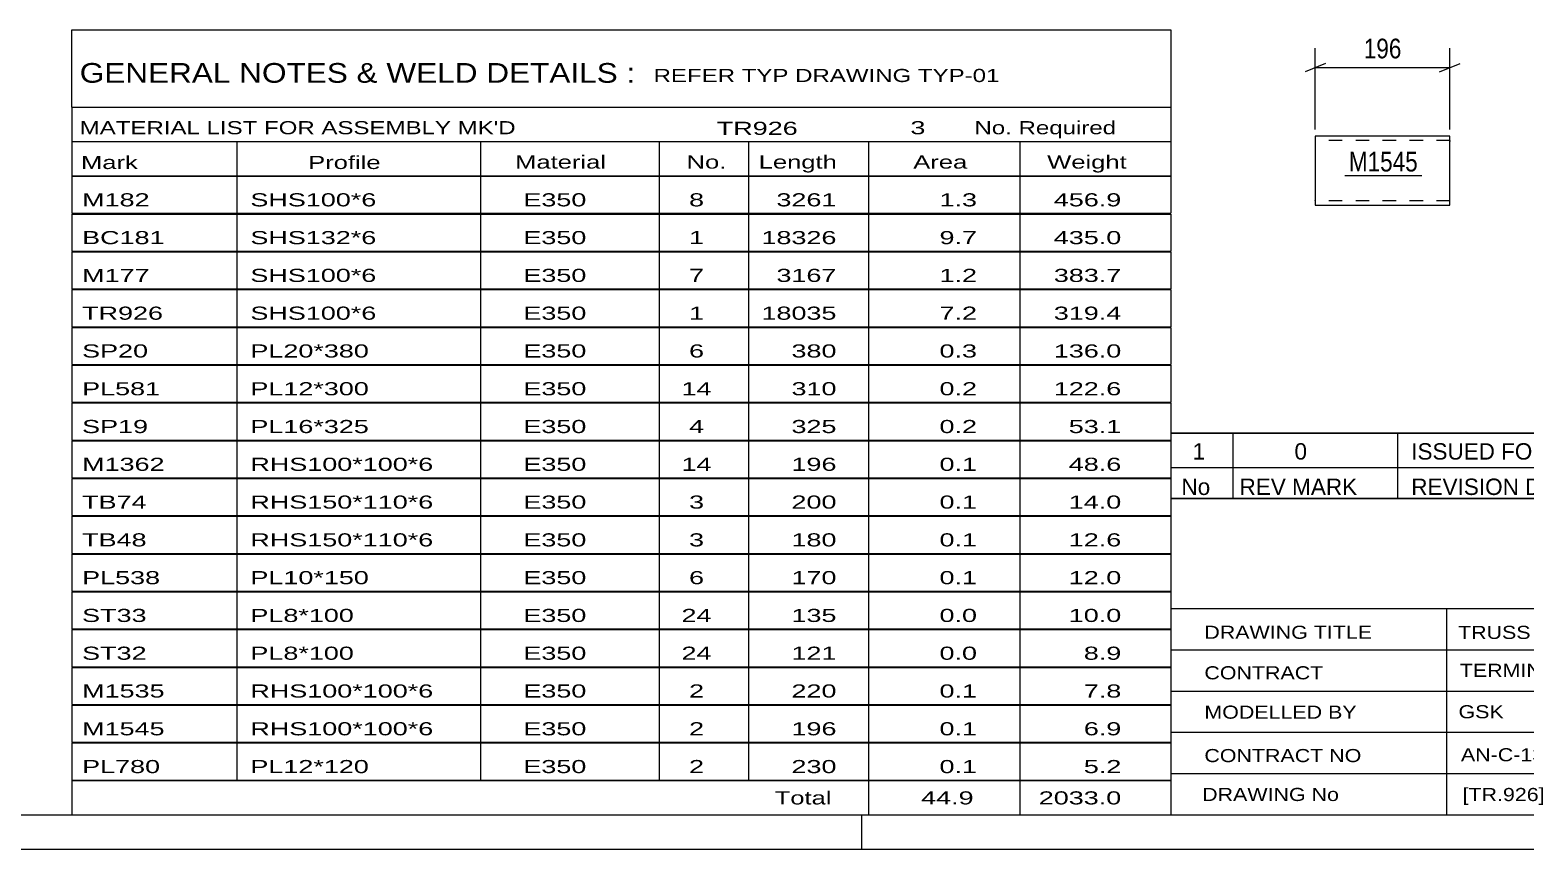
# Model space of a CAD drawing. Header units: millimetres. Extents: x 0 to 841, y 0 to 594.
# Drawn here: x 509.9 to 727.6, y 0 to 119.3 of the extents above; entities that cross this region are included whole.
import ezdxf

# ---------------------------------------------------------------- set-up
doc = ezdxf.new("R2010")
doc.units = ezdxf.units.MM
doc.linetypes.add('DXK_LINE_DOT2', pattern=[3.9198, 1.9599, -1.9599])
doc.styles.add('Arial Narrow', font='ARIALN.TTF', dxfattribs={"height": 0.2})

# ---------------------------------------------------------------- blocks, each defined once
blk = doc.blocks.new('Unknown-717034235-1133 - 15993')
at = {"color": 5, "linetype": 'Continuous'}
for p, q in [((5, 5), (836, 5)), ((631, 0), (631, 5)), ((0, 0), (841, 0))]:
    blk.add_line(p, q, dxfattribs=at)
blk = doc.blocks.new('Unknown-717034235-18280 - 15993')
at = {"color": 7, "linetype": 'Continuous'}
for p, q in [((676, 51.05), (676, 5)), ((676, 51.05), (836, 51.05)), ((836, 51), (836, 5)), ((676, 35), (836, 35)), ((716.14, 35), (716.14, 5)), ((676, 29), (836, 29)), ((818, 5.05), (818, 29.05)), ((676, 23), (836, 23)), ((760.14, 23), (760.14, 5)), ((676, 17), (836, 17)), ((676, 11), (818, 11)), ((676, 5), (836, 5))]:
    blk.add_line(p, q, dxfattribs=at)
at = {"color": 7, "style": 'Arial Narrow'}
for s, height, width, p in [('DRAWING TITLE', 1.9089, 1.425378, (680.88, 30.61)), ('TRUSS  ', 1.909, 1.425378, (717.81, 30.59)), ('CONTRACT', 1.909, 1.425378, (680.88, 24.71)), ('TERMINAL BUILDING', 1.9089, 1.425378, (718.06, 25.07)), ('MODELLED BY', 1.9089, 1.425378, (680.88, 18.98)), ('GSK', 1.909, 1.425378, (717.88, 19.04)), ('ISSUED', 1.909, 1.425378, (760.94, 18.64)), ('18.04.2026', 1.909, 1.425378, (777.69, 18.52)), ('CONTRACT NO', 1.9089, 1.425378, (680.88, 12.66)), ('AN-C-1376', 1.909, 1.425378, (718.23, 12.78)), ('SCALE', 1.909, 1.425378, (760.94, 12.65)), ('A1', 6.204, 1.25, (822.24, 7.2)), ('DRAWING No', 1.909, 1.425378, (680.56, 7)), ('[TR.926]', 1.909, 1.425378, (718.46, 6.99)), ('1', 3.34, 1.5, (797.91, 5.68)), ('REVISION No.', 1.9089, 1.425378, (760.94, 5.77))]:
    blk.add_text(s, height=height, dxfattribs=dict(at, width=width)).set_placement(p)
at = {"color": 7, "linetype": 'Continuous', "style": 'Arial Narrow'}
for s, height, width, p in [('PH #', 2.1, 1.42538, (823.4, 24.55)), ('105', 2.1, 1.42538, (824.19, 18.65)), ('NTS', 1.909, 1.425378, (778, 13.05))]:
    blk.add_text(s, height=height, dxfattribs=dict(at, width=width)).set_placement(p)
blk = doc.blocks.new('Unknown-717034235-18281 - 15993')
at = {"color": 7, "linetype": 'Continuous'}
for p, q in [((516, 119.25), (676, 119.25)), ((516, 108), (516, 119.25)), ((676, 119.25), (676, 108)), ((516, 108), (676, 108)), ((516, 108), (516, 103)), ((676, 108), (676, 103)), ((516, 103), (676, 103)), ((516, 103), (516, 98)), ((540, 103), (540, 98)), ((575.5, 103), (575.5, 98)), ((601.5, 103), (601.5, 98)), ((614.5, 103), (614.5, 98)), ((632, 103), (632, 98)), ((654, 103), (654, 98)), ((676, 103), (676, 98)), ((516, 98), (676, 98)), ((540, 98), (540, 92.5)), ((575.5, 98), (575.5, 92.5)), ((601.5, 98), (601.5, 92.5)), ((614.5, 98), (614.5, 92.5)), ((632, 98), (632, 92.5)), ((654, 98), (654, 92.5)), ((516, 97.95), (516, 92.55)), ((516, 97.95), (676, 97.95)), ((676, 97.95), (676, 92.55)), ((516, 92.55), (676, 92.55)), ((516, 92.45), (516, 87.05)), ((516, 92.45), (676, 92.45)), ((540, 92.5), (540, 87)), ((575.5, 92.5), (575.5, 87)), ((601.5, 92.5), (601.5, 87)), ((614.5, 92.5), (614.5, 87)), ((632, 92.5), (632, 87)), ((654, 92.5), (654, 87)), ((676, 92.45), (676, 87.05)), ((516, 87.05), (676, 87.05)), ((516, 86.95), (516, 81.55)), ((516, 86.95), (676, 86.95)), ((540, 87), (540, 81.5)), ((575.5, 87), (575.5, 81.5)), ((601.5, 87), (601.5, 81.5)), ((614.5, 87), (614.5, 81.5)), ((632, 87), (632, 81.5)), ((654, 87), (654, 81.5)), ((676, 86.95), (676, 81.55)), ((516, 81.55), (676, 81.55)), ((516, 81.45), (516, 76.05)), ((516, 81.45), (676, 81.45)), ((540, 81.5), (540, 76)), ((575.5, 81.5), (575.5, 76)), ((601.5, 81.5), (601.5, 76)), ((614.5, 81.5), (614.5, 76)), ((632, 81.5), (632, 76)), ((654, 81.5), (654, 76)), ((676, 81.45), (676, 76.05)), ((516, 76.05), (676, 76.05)), ((516, 75.95), (516, 70.55)), ((516, 75.95), (676, 75.95)), ((540, 76), (540, 70.5)), ((575.5, 76), (575.5, 70.5)), ((601.5, 76), (601.5, 70.5)), ((614.5, 76), (614.5, 70.5)), ((632, 76), (632, 70.5)), ((654, 76), (654, 70.5)), ((676, 75.95), (676, 70.55)), ((516, 70.55), (676, 70.55)), ((516, 70.45), (516, 65.05)), ((516, 70.45), (676, 70.45)), ((540, 70.5), (540, 65)), ((575.5, 70.5), (575.5, 65)), ((601.5, 70.5), (601.5, 65)), ((614.5, 70.5), (614.5, 65)), ((632, 70.5), (632, 65)), ((654, 70.5), (654, 65)), ((676, 70.45), (676, 65.05)), ((516, 65.05), (676, 65.05)), ((516, 64.95), (516, 59.55)), ((516, 64.95), (676, 64.95)), ((540, 65), (540, 59.5)), ((575.5, 65), (575.5, 59.5)), ((601.5, 65), (601.5, 59.5)), ((614.5, 65), (614.5, 59.5)), ((632, 65), (632, 59.5)), ((654, 65), (654, 59.5)), ((676, 64.95), (676, 59.55)), ((516, 59.55), (676, 59.55)), ((516, 59.45), (516, 54.05)), ((516, 59.45), (676, 59.45)), ((540, 59.5), (540, 54)), ((575.5, 59.5), (575.5, 54)), ((601.5, 59.5), (601.5, 54)), ((614.5, 59.5), (614.5, 54)), ((632, 59.5), (632, 54)), ((654, 59.5), (654, 54)), ((676, 59.45), (676, 54.05)), ((516, 54.05), (676, 54.05)), ((516, 53.95), (516, 48.55)), ((516, 53.95), (676, 53.95)), ((540, 54), (540, 48.5)), ((575.5, 54), (575.5, 48.5)), ((601.5, 54), (601.5, 48.5)), ((614.5, 54), (614.5, 48.5)), ((632, 54), (632, 48.5)), ((654, 54), (654, 48.5)), ((676, 53.95), (676, 48.55)), ((516, 48.55), (676, 48.55)), ((516, 48.45), (516, 43.05)), ((516, 48.45), (676, 48.45)), ((540, 48.5), (540, 43)), ((575.5, 48.5), (575.5, 43)), ((601.5, 48.5), (601.5, 43)), ((614.5, 48.5), (614.5, 43)), ((632, 48.5), (632, 43)), ((654, 48.5), (654, 43)), ((676, 48.45), (676, 43.05)), ((516, 43.05), (676, 43.05)), ((516, 42.95), (516, 37.55)), ((516, 42.95), (676, 42.95)), ((540, 43), (540, 37.5)), ((575.5, 43), (575.5, 37.5)), ((601.5, 43), (601.5, 37.5)), ((614.5, 43), (614.5, 37.5)), ((632, 43), (632, 37.5)), ((654, 43), (654, 37.5)), ((676, 42.95), (676, 37.55)), ((516, 37.55), (676, 37.55)), ((516, 37.45), (516, 32.05)), ((516, 37.45), (676, 37.45)), ((540, 37.5), (540, 32)), ((575.5, 37.5), (575.5, 32)), ((601.5, 37.5), (601.5, 32)), ((614.5, 37.5), (614.5, 32)), ((632, 37.5), (632, 32)), ((654, 37.5), (654, 32)), ((676, 37.45), (676, 32.05)), ((516, 32.05), (676, 32.05)), ((516, 31.95), (516, 26.55)), ((516, 31.95), (676, 31.95)), ((540, 32), (540, 26.5)), ((575.5, 32), (575.5, 26.5)), ((601.5, 32), (601.5, 26.5)), ((614.5, 32), (614.5, 26.5)), ((632, 32), (632, 26.5)), ((654, 32), (654, 26.5)), ((676, 31.95), (676, 26.55)), ((516, 26.55), (676, 26.55)), ((516, 26.45), (516, 21.05)), ((516, 26.45), (676, 26.45)), ((540, 26.5), (540, 21)), ((575.5, 26.5), (575.5, 21)), ((601.5, 26.5), (601.5, 21)), ((614.5, 26.5), (614.5, 21)), ((632, 26.5), (632, 21)), ((654, 26.5), (654, 21)), ((676, 26.45), (676, 21.05)), ((516, 21.05), (676, 21.05)), ((516, 20.95), (516, 15.55)), ((516, 20.95), (676, 20.95)), ((540, 21), (540, 15.5)), ((575.5, 21), (575.5, 15.5)), ((601.5, 21), (601.5, 15.5)), ((614.5, 21), (614.5, 15.5)), ((632, 21), (632, 15.5)), ((654, 21), (654, 15.5)), ((676, 20.95), (676, 15.55)), ((516, 15.55), (676, 15.55)), ((516, 15.45), (516, 10.05)), ((516, 15.45), (676, 15.45)), ((540, 15.5), (540, 10)), ((575.5, 15.5), (575.5, 10)), ((601.5, 15.5), (601.5, 10)), ((614.5, 15.5), (614.5, 10)), ((632, 15.5), (632, 10)), ((654, 15.5), (654, 10)), ((676, 15.45), (676, 10.05)), ((516, 10.05), (676, 10.05)), ((516, 10), (676, 10)), ((516, 10), (516, 5)), ((632, 10), (632, 5)), ((654, 10), (654, 5)), ((676, 10), (676, 5)), ((516, 5), (676, 5))]:
    blk.add_line(p, q, dxfattribs=at)
at = {"color": 7, "style": 'Arial Narrow'}
for s, height, width, p in [('GENERAL NOTES & WELD DETAILS :', 2.8633, 1.4, (517.15, 111.56)), ('REFER TYP DRAWING TYP-01', 1.9089, 1.6, (600.7, 111.66)), ("MATERIAL LIST FOR ASSEMBLY MK'D", 1.9089, 1.6, (517.15, 104.06)), ('TR926', 1.909, 1.794707, (609.9, 103.97)), ('3', 1.91, 1.794707, (638.08, 104.06)), ('No. Required', 1.9089, 1.6, (647.41, 104.06)), ('Mark', 1.909, 1.7, (517.34, 99)), ('Profile', 1.909, 1.7, (550.41, 99)), ('Material', 1.909, 1.7, (580.54, 99.06)), ('No.', 1.909, 1.7, (605.5, 99.06)), ('Length', 1.909, 1.7, (616, 99.06)), ('Area', 1.909, 1.7, (638.5, 99.06)), ('Weight', 1.909, 1.7, (658, 99.06))]:
    blk.add_text(s, height=height, dxfattribs=dict(at, width=width)).set_placement(p)
at = {"color": 7, "linetype": 'Continuous', "style": 'Arial Narrow'}
for s, height, width, p in [('M182', 1.909, 1.794707, (517.5, 93.56)), ('SHS100*6', 1.909, 1.794707, (542, 93.56)), ('E350', 1.909, 1.794707, (581.74, 93.56)), ('8', 1.91, 1.794707, (605.86, 93.56)), ('3261', 1.909, 1.794707, (618.58, 93.56)), ('1.3', 1.909, 1.794707, (642.32, 93.56)), ('456.9', 1.909, 1.794707, (658.96, 93.56)), ('BC181', 1.909, 1.794707, (517.5, 88.06)), ('SHS132*6', 1.909, 1.794707, (542, 88.06)), ('E350', 1.909, 1.794707, (581.74, 88.06)), ('1', 1.91, 1.794707, (605.86, 88.06)), ('18326', 1.909, 1.794707, (616.4, 88.06)), ('9.7', 1.909, 1.794707, (642.32, 88.06)), ('435.0', 1.909, 1.794707, (658.96, 88.06)), ('M177', 1.909, 1.794707, (517.5, 82.56)), ('SHS100*6', 1.909, 1.794707, (542, 82.56)), ('E350', 1.909, 1.794707, (581.74, 82.56)), ('7', 1.91, 1.794707, (605.86, 82.56)), ('3167', 1.909, 1.794707, (618.58, 82.56)), ('1.2', 1.909, 1.794707, (642.32, 82.56)), ('383.7', 1.909, 1.794707, (658.96, 82.56)), ('TR926', 1.909, 1.794707, (517.5, 77.06)), ('SHS100*6', 1.909, 1.794707, (542, 77.06)), ('E350', 1.909, 1.794707, (581.74, 77.06)), ('1', 1.91, 1.794707, (605.86, 77.06)), ('18035', 1.909, 1.794707, (616.4, 77.06)), ('7.2', 1.909, 1.794707, (642.32, 77.06)), ('319.4', 1.909, 1.794707, (658.96, 77.06)), ('SP20', 1.909, 1.794707, (517.5, 71.56)), ('PL20*380', 1.909, 1.794707, (542, 71.56)), ('E350', 1.909, 1.794707, (581.74, 71.56)), ('6', 1.91, 1.794707, (605.86, 71.56)), ('380', 1.909, 1.794707, (620.77, 71.56)), ('0.3', 1.909, 1.794707, (642.32, 71.56)), ('136.0', 1.909, 1.794707, (658.96, 71.56)), ('PL581', 1.909, 1.794707, (517.5, 66.06)), ('PL12*300', 1.909, 1.794707, (542, 66.06)), ('E350', 1.909, 1.794707, (581.74, 66.06)), ('14', 1.909, 1.794707, (604.76, 66.06)), ('310', 1.909, 1.794707, (620.77, 66.06)), ('0.2', 1.909, 1.794707, (642.32, 66.06)), ('122.6', 1.909, 1.794707, (658.96, 66.06)), ('SP19', 1.909, 1.794707, (517.5, 60.56)), ('PL16*325', 1.909, 1.794707, (542, 60.56)), ('E350', 1.909, 1.794707, (581.74, 60.56)), ('4', 1.91, 1.794707, (605.86, 60.56)), ('325', 1.909, 1.794707, (620.77, 60.56)), ('0.2', 1.909, 1.794707, (642.32, 60.56)), ('53.1', 1.909, 1.794707, (661.14, 60.56)), ('M1362', 1.909, 1.794707, (517.5, 55.06)), ('RHS100*100*6', 1.9089, 1.794707, (542, 55.06)), ('E350', 1.909, 1.794707, (581.74, 55.06)), ('14', 1.909, 1.794707, (604.76, 55.06)), ('196', 1.909, 1.794707, (620.77, 55.06)), ('0.1', 1.909, 1.794707, (642.32, 55.06)), ('48.6', 1.909, 1.794707, (661.14, 55.06)), ('TB74', 1.909, 1.794707, (517.5, 49.56)), ('RHS150*110*6', 1.9089, 1.794707, (542, 49.56)), ('E350', 1.909, 1.794707, (581.74, 49.56)), ('3', 1.91, 1.794707, (605.86, 49.56)), ('200', 1.909, 1.794707, (620.77, 49.56)), ('0.1', 1.909, 1.794707, (642.32, 49.56)), ('14.0', 1.909, 1.794707, (661.14, 49.56)), ('TB48', 1.909, 1.794707, (517.5, 44.06)), ('RHS150*110*6', 1.9089, 1.794707, (542, 44.06)), ('E350', 1.909, 1.794707, (581.74, 44.06)), ('3', 1.91, 1.794707, (605.86, 44.06)), ('180', 1.909, 1.794707, (620.77, 44.06)), ('0.1', 1.909, 1.794707, (642.32, 44.06)), ('12.6', 1.909, 1.794707, (661.14, 44.06)), ('PL538', 1.909, 1.794707, (517.5, 38.56)), ('PL10*150', 1.909, 1.794707, (542, 38.56)), ('E350', 1.909, 1.794707, (581.74, 38.56)), ('6', 1.91, 1.794707, (605.86, 38.56)), ('170', 1.909, 1.794707, (620.77, 38.56)), ('0.1', 1.909, 1.794707, (642.32, 38.56)), ('12.0', 1.909, 1.794707, (661.14, 38.56)), ('ST33', 1.909, 1.794707, (517.5, 33.06)), ('PL8*100', 1.909, 1.794707, (542, 33.06)), ('E350', 1.909, 1.794707, (581.74, 33.06)), ('24', 1.909, 1.794707, (604.76, 33.06)), ('135', 1.909, 1.794707, (620.77, 33.06)), ('0.0', 1.909, 1.794707, (642.32, 33.06)), ('10.0', 1.909, 1.794707, (661.14, 33.06)), ('ST32', 1.909, 1.794707, (517.5, 27.56)), ('PL8*100', 1.909, 1.794707, (542, 27.56)), ('E350', 1.909, 1.794707, (581.74, 27.56)), ('24', 1.909, 1.794707, (604.76, 27.56)), ('121', 1.909, 1.794707, (620.77, 27.56)), ('0.0', 1.909, 1.794707, (642.32, 27.56)), ('8.9', 1.909, 1.794707, (663.33, 27.56)), ('M1535', 1.909, 1.794707, (517.5, 22.06)), ('RHS100*100*6', 1.9089, 1.794707, (542, 22.06)), ('E350', 1.909, 1.794707, (581.74, 22.06)), ('2', 1.91, 1.794707, (605.86, 22.06)), ('220', 1.909, 1.794707, (620.77, 22.06)), ('0.1', 1.909, 1.794707, (642.32, 22.06)), ('7.8', 1.909, 1.794707, (663.33, 22.06)), ('M1545', 1.909, 1.794707, (517.5, 16.56)), ('RHS100*100*6', 1.9089, 1.794707, (542, 16.56)), ('E350', 1.909, 1.794707, (581.74, 16.56)), ('2', 1.91, 1.794707, (605.86, 16.56)), ('196', 1.909, 1.794707, (620.77, 16.56)), ('0.1', 1.909, 1.794707, (642.32, 16.56)), ('6.9', 1.909, 1.794707, (663.33, 16.56)), ('PL780', 1.909, 1.794707, (517.5, 11.06)), ('PL12*120', 1.909, 1.794707, (542, 11.06)), ('E350', 1.909, 1.794707, (581.74, 11.06)), ('2', 1.91, 1.794707, (605.86, 11.06)), ('230', 1.909, 1.794707, (620.77, 11.06)), ('0.1', 1.909, 1.794707, (642.32, 11.06)), ('5.2', 1.909, 1.794707, (663.33, 11.06)), ('Total', 1.909, 1.7, (618.33, 6.5)), ('44.9', 1.909, 1.794707, (639.64, 6.5)), ('2033.0', 1.909, 1.794707, (656.77, 6.5))]:
    blk.add_text(s, height=height, dxfattribs=dict(at, width=width)).set_placement(p)
blk = doc.blocks.new('Unknown-717034235-18283 - 15993')
at = {"color": 7, "linetype": 'Continuous'}
for p, q in [((676, 60.55), (836, 60.55)), ((836, 60.55), (676, 60.55)), ((676, 60.55), (676, 55.55)), ((685, 60.55), (685, 55.55)), ((709, 60.55), (709, 55.55)), ((806, 60.55), (806, 55.55)), ((836, 60.55), (836, 55.55)), ((676, 55.55), (836, 55.55)), ((676, 55.55), (676, 51.05)), ((676, 55.55), (836, 55.55)), ((685, 55.55), (685, 51.05)), ((709, 55.55), (709, 51.05)), ((806, 55.55), (806, 51.05)), ((836, 55.55), (836, 51.05)), ((836, 51.05), (676, 51.05))]:
    blk.add_line(p, q, dxfattribs=at)
at = {"color": 7, "linetype": 'Continuous', "style": 'Arial Narrow'}
for s, height, width, p in [('1', 2.39, 1.196471, (679.16, 56.7)), ('0', 2.39, 1.196471, (694, 56.7)), ('ISSUED FOR CONSTRUCTION', 2.3861, 1.196471, (711, 56.7)), ('18.04.2026', 2.386, 1.196471, (812, 56.7)), ('No', 2.386, 1.2, (677.54, 51.55)), ('REV MARK', 2.386, 1.2, (686, 51.55)), ('REVISION DESCRIPTION', 2.3861, 1.2, (711, 51.55)), ('REV. DATE', 2.386, 1.2, (811.28, 51.55))]:
    blk.add_text(s, height=height, dxfattribs=dict(at, width=width)).set_placement(p)
blk = doc.blocks.new('Part-717034235-12239 - 12238')
at = {"color": 2, "linetype": 'Continuous'}
for p, q in [((716.63, 103.76), (697.03, 103.76)), ((697.03, 103.76), (697.03, 93.85)), ((716.63, 94.96), (716.63, 103.76)), ((697.03, 93.85), (697.03, 93.76)), ((697.03, 93.76), (716.63, 93.76)), ((716.63, 93.76), (716.63, 94.96))]:
    blk.add_line(p, q, dxfattribs=at)
at = {"color": 7, "linetype": 'DXK_LINE_DOT2'}
for p, q in [((716.63, 103.16), (697.03, 103.16)), ((716.63, 103.16), (716.63, 103.11)), ((716.63, 103.11), (716.63, 103.16)), ((716.63, 103.02), (716.63, 103.11)), ((716.63, 103.11), (716.63, 103.02)), ((697.03, 94.36), (697.03, 94.4)), ((716.63, 94.36), (697.03, 94.36)), ((716.63, 94.4), (716.63, 94.73)), ((716.63, 94.36), (716.63, 94.4))]:
    blk.add_line(p, q, dxfattribs=at)
blk = doc.blocks.new('StraightDimension-717034235-12241 - 12238')
at = {"color": 7, "linetype": 'Continuous'}
for p, q in [((697.03, 104.76), (697.03, 116.61)), ((716.63, 104.76), (716.63, 116.61)), ((698.53, 114.36), (695.53, 113.16)), ((697.03, 113.76), (716.63, 113.76)), ((715.13, 113.16), (718.13, 114.36))]:
    blk.add_line(p, q, dxfattribs=at)
at = {"color": 0}
blk.add_wipeout([(710.17, 114.51), (710.17, 118.71), (703.49, 118.71), (703.49, 114.51)], dxfattribs=at)
at = {"color": 3, "style": 'Arial Narrow'}
blk.add_text('196', height=2.863, dxfattribs=at).set_placement((704.09, 115.11))
blk = doc.blocks.new('Mark-717034235-12244 - 12238')
at = {"color": 0}
blk.add_wipeout([(711.96, 98.64), (711.96, 101.64), (701.91, 101.64), (701.91, 98.64)], dxfattribs=at)
blk.add_wipeout([(711.96, 98.64), (711.96, 101.64), (701.91, 101.64), (701.91, 98.64)], dxfattribs=at)
at = {"color": 30, "linetype": 'Continuous'}
blk.add_line((701.31, 98.04), (712.56, 98.04), dxfattribs=at)
at = {"color": 3, "style": 'Arial Narrow'}
blk.add_text('M1545', height=2.863, dxfattribs=at).set_placement((701.91, 98.64))

msp = doc.modelspace()

# ---------------------------------------------------------------- block references
for name in ['Unknown-717034235-1133 - 15993', 'Unknown-717034235-18281 - 15993', 'Part-717034235-12239 - 12238', 'Unknown-717034235-18283 - 15993', 'Unknown-717034235-18280 - 15993']:
    msp.add_blockref(name, (0, 0))

# ---------------------------------------------------------------- next in the draw order: block references
for name in ['StraightDimension-717034235-12241 - 12238', 'Mark-717034235-12244 - 12238']:
    msp.add_blockref(name, (0, 0))

doc.saveas('drawing.dxf')
